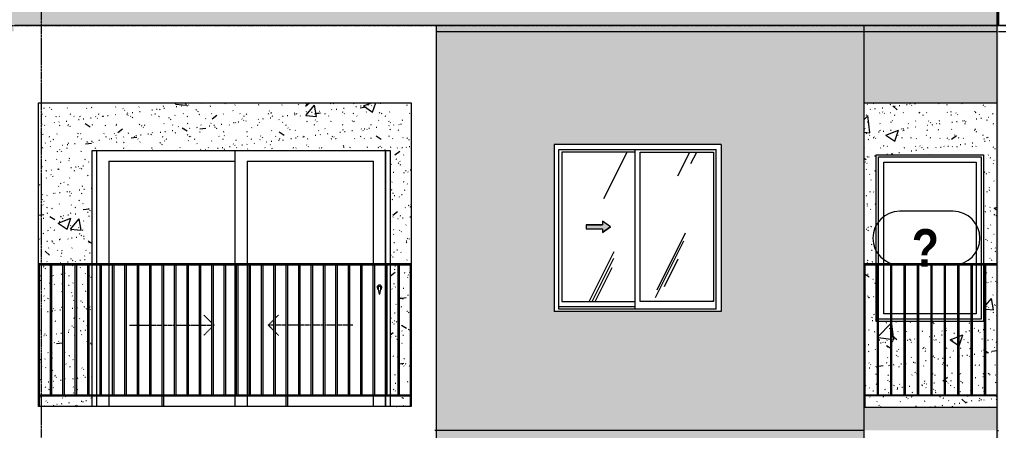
# Model space of a CAD drawing. Header units: millimetres. Extents: x 3451 to 201731, y -8641 to 35300.
# Drawn here: x 61552 to 69762, y 26000 to 29450 of the extents above; entities that cross this region are included whole.
import ezdxf

# ---------------------------------------------------------------- set-up
doc = ezdxf.new("R2010")
doc.units = ezdxf.units.MM
for name, pattern in [('1 NÉT CALL OUT', [6, 3, -3]), ('Centre', [31.75, 6.35, -4.7625, 15.875, -4.7625]), ('Dash', [6, 3, -3]), ('Grid Line', [22.225, 12.7, -3.175, 3.175, -3.175])]:
    doc.linetypes.add(name, pattern=pattern)
for name, color, linetype, lineweight in [('0-1', 7, 'Continuous', 5), ('A-DETL-GENF', 92, 'Continuous', 9), ('A-DETL-GENF-2', 92, '1 NÉT CALL OUT', 9), ('A-DOOR', 31, 'Continuous', 9), ('A-DOOR-FRAM', 31, 'Continuous', 9), ('A-DOOR-HDLN', 31, 'Dash', 18), ('A-FLOR-HRAL', 11, 'Continuous', 9), ('A-FLOR-HRAL-1', 253, 'Continuous', 9), ('A-FLOR-LEVL-2', 51, 'Centre', 9), ('A-GLAZ', 151, 'Continuous', 9), ('A-GLAZ-1', 7, 'Continuous', 9), ('A-GLAZ-3', 7, '1 NÉT CALL OUT', 9), ('A-GLAZ-IDEN', 152, 'Continuous', 9), ('A-WALL', 113, 'Continuous', 9), ('A-WALL-PATT-2', 9, 'Continuous', 9), ('A-WALL-PATT-3', 111, 'Continuous', 5), ('A-WALL-PATT-4', 111, 'Continuous', 9), ('I-WALL', 2, 'Continuous', 9), ('I-WALL-1', 7, 'Continuous', 9), ('S-COLS-1', 7, 'Continuous', 9), ('S-GRID-1', 1, 'Grid Line', 9)]:
    doc.layers.add(name, color=color, linetype=linetype, lineweight=lineweight)
doc.styles.add('Arial_B_2', font='arialbd.ttf', dxfattribs={"width": 0.85, "height": 315})
pattern_1 = [(50, (49422.4, 14125), (1093.104, -95.634), [114.3, -1257.3]), (355, (49422.4, 14125), (-211.457, 1146.34), [91.44, -1005.84]), (100.451, (49513.5, 14117), (881.656, 1050.7), [97.14, -1068.54]), (46.184, (49422.4, 14429.8), (1626.475, -252.26), [171.45, -1885.95]), (96.636, (49558, 14408.8), (1424.42, 1484.57), [145.71, -1602.81]), (351.184, (49422.4, 14429.8), (1424.43, 1484.55), [137.16, -1508.76]), (21, (49574.8, 14353.6), (909.686, -613.59), [114.3, -1257.3]), (326, (49574.8, 14353.6), (370.81, 1105.13), [91.44, -1005.84]), (71.451, (49650.6, 14302.5), (1280.503, 491.53), [97.14, -1068.54]), (37.5, (49422.43, 14125), (18.5313, 507.33), [50.292, -943.356, 50.292, -970.788, -1009.65]), (37.5, (49422.43, 14125), (18.5313, 507.33), [-2014.728, 50.292, -959.358]), (7.5, (49422.43, 14125), (400.918, 601.084), [50.292, -531.876, 50.292, -920.496, -384.81]), (7.5, (49422.43, 14125), (400.918, 601.084), [-1552.956, 50.292, -334.518]), (327.5, (49082.58, 14125), (813.545, -34.374), [50.292, -330.708, 50.292, -1138.428, -1577.34]), (327.5, (49082.58, 14125), (813.545, -34.374), [-1569.72, 50.292, -1527.048]), (317.5, (48930.2, 14125), (888.775, 152.56), [50.292, -445.008, 50.292, -739.14, -1120.14]), (317.5, (48930.2, 14125), (888.775, 152.56), [-1284.73, 50.29, -1069.85])]
pattern_2 = [(37.5, (49422.43, 14125), (-4.79953, 146.8239), [5.029, -110.795, 5.029, -124.511, -123.825]), (37.5, (49422.43, 14125), (-4.79953, 146.8239), [-245.364, 5.029, -118.796]), (7.5, (49422.43, 14125), (134.8574, 215.0472), [5.029, -57.455, 5.029, -99.365, -40.005]), (7.5, (49422.43, 14125), (134.8574, 215.0472), [-166.878, 5.029, -34.976]), (327.5, (49328.7, 14125), (237.29776, 0.4316), [5.029, -33.071, 5.029, -132.131, -179.07]), (327.5, (49328.7, 14125), (237.29776, 0.4316), [-175.26, 5.029, -174.041]), (317.5, (49328.7, 14125), (229.067, 66.8792), [5.029, -14.021, 5.029, -84.887, -102.87]), (317.5, (49328.7, 14125), (229.067, 66.8792), [-108.966, 5.029, -97.841])]
pattern_3 = [(63.435, (51212.7, 14229.33), (-0.001, 1524), [532.46, -2875.3]), (63.435, (49688.7, 14229.33), (-0.001, 1524.001), [532.46, -2875.3]), (63.435, (51942.24, 14523.8), (-0.001, 1524), [532.46, -2875.3]), (63.435, (50418.24, 14523.8), (-0.001, 1524.001), [532.46, -2875.3]), (63.435, (51831.8, 14419.83), (-0.001, 1524), [532.46, -2875.3]), (63.435, (50307.8, 14419.83), (-0.001, 1524.001), [532.46, -2875.3]), (63.435, (51719.26, 15015.1), (-0.001, 1524), [258.8, -3148.965]), (63.435, (50195.26, 15015.1), (-0.001, 1524.001), [258.8, -3148.965]), (63.435, (51645.65, 14922.95), (-0.001, 1524), [532.46, -2875.3]), (63.435, (50121.65, 14922.95), (-0.001, 1524.001), [532.46, -2875.3]), (63.435, (51658.64, 14989.1), (-0.001, 1524), [532.46, -2875.3]), (63.435, (50134.64, 14989.1), (-0.001, 1524.001), [532.46, -2875.3]), (63.435, (51043.8, 14698.94), (-0.001, 1524), [532.46, -2875.3]), (63.435, (49519.8, 14698.94), (-0.001, 1524.001), [532.46, -2875.3]), (63.435, (51056.8, 14776.9), (-0.001, 1524), [532.46, -2875.3]), (63.435, (49532.8, 14776.9), (-0.001, 1524.001), [532.46, -2875.3]), (63.435, (51060.3, 14833.1), (-0.001, 1524), [532.46, -2875.3]), (63.435, (49536.3, 14833.1), (-0.001, 1524.001), [532.46, -2875.3])]

# ---------------------------------------------------------------- blocks, each defined once
blk = doc.blocks.new('NCV_TKTC_KET CAU_rvt-1-TKCS_MẶT CẮT C')
at = {"layer": 'S-COLS-1'}
blk.add_line((69761.8, 29400), (69761.8, 33200), dxfattribs=at)
blk = doc.blocks.new('M_Fixed - 900 x 1400-901191-TKCS_MẶT CẮT C')
at = {"layer": 'A-GLAZ-1'}
for p, q in [((68756, 7896), (69618, 7896)), ((68756, 7000), (68756, 7896)), ((69618, 7896), (69618, 7000)), ((68800, 7852), (69574, 7852)), ((68800, 7000), (68800, 7852)), ((69574, 7852), (69574, 7000)), ((68800, 6578), (68800, 6990)), ((69574, 6990), (69574, 6578)), ((69618, 6990), (69618, 6534)), ((68859, 6578), (68800, 6578)), ((68971.5, 6578), (68869, 6578)), ((69084, 6578), (68981.5, 6578)), ((69196.5, 6578), (69094, 6578)), ((69309, 6578), (69206.5, 6578)), ((69421.5, 6578), (69319, 6578)), ((69534, 6578), (69431.5, 6578)), ((69574, 6578), (69544, 6578)), ((68859, 6534), (68756.5, 6534)), ((68971.5, 6534), (68869, 6534)), ((69084, 6534), (68981.5, 6534)), ((69196.5, 6534), (69094, 6534)), ((69309, 6534), (69206.5, 6534)), ((69421.5, 6534), (69319, 6534)), ((69534, 6534), (69431.5, 6534)), ((69618, 6534), (69544, 6534))]:
    blk.add_line(p, q, dxfattribs=at)
blk = doc.blocks.new('Railing - 10mm-901206-TKCS_MẶT CẮT C')
at = {"layer": 'A-FLOR-HRAL-1'}
for p, q in [((68746.5, 5900), (68746.5, 6990)), ((68756.5, 5900), (68756.5, 6990))]:
    blk.add_line(p, q, dxfattribs=at)
blk = doc.blocks.new('Railing - 50 x 10mm-901205-TKCS_MẶT CẮT C')
at = {"layer": 'A-FLOR-HRAL-1'}
for p in [(68634.9, 6990), (68644, 5794)]:
    blk.add_line(p, (68644, 6990), dxfattribs=at)
blk = doc.blocks.new('Railing - Railing-V158-TKCS_MẶT CẮT C')
at = {"layer": 'A-FLOR-HRAL-1'}
for p, q in [((68639, 22890), (68639, 22900)), ((68639, 22900), (69751.9, 22900)), ((69751.9, 22890), (68639, 22890))]:
    blk.add_line(p, q, dxfattribs=at)
for name, p in [('Railing - 50 x 10mm-901205-TKCS_MẶT CẮT C', (0, 17000)), ('Railing - 10mm-901206-TKCS_MẶT CẮT C', (0, 17000)), ('Railing - 10mm-901206-TKCS_MẶT CẮT C', (112.5, 17000)), ('Railing - 10mm-901206-TKCS_MẶT CẮT C', (225, 17000)), ('Railing - 10mm-901206-TKCS_MẶT CẮT C', (337.5, 17000)), ('Railing - 10mm-901206-TKCS_MẶT CẮT C', (450, 17000)), ('Railing - 10mm-901206-TKCS_MẶT CẮT C', (562.5, 17000)), ('Railing - 10mm-901206-TKCS_MẶT CẮT C', (675, 17000)), ('Railing - 10mm-901206-TKCS_MẶT CẮT C', (787.5, 17000)), ('Railing - 10mm-901206-TKCS_MẶT CẮT C', (900, 17000))]:
    blk.add_blockref(name, p)
blk = doc.blocks.new('Top Rail Type - Top Rail_Internal_-V159-TKCS_MẶT CẮT C')
at = {"layer": 'A-FLOR-HRAL-1'}
for p, q in [((68639, 23990), (68639, 24000)), ((69751.9, 24000), (68639, 24000)), ((68639, 23990), (69751.9, 23990))]:
    blk.add_line(p, q, dxfattribs=at)
blk = doc.blocks.new('NCV_TKTC_TANG 6 - 8_rvt-2-TKCS_MẶT CẮT C')
at = {"layer": 'A-WALL-PATT-2'}
h = blk.add_hatch(dxfattribs=at)
h.set_pattern_fill('FP_4', color=256, style=0, pattern_type=2)
h.set_pattern_definition(pattern_1)
h.paths.add_polyline_path([(61716.9, 26200), (62160.3, 26200), (62160.3, 26290), (61716.9, 26290), (61716.9, 26205)])
h.paths.add_polyline_path([(64816.1, 26200), (64830.3, 26200), (64830.3, 26290), (64660.3, 26290), (64660.3, 26200)])
h.paths.add_polyline_path([(61950.6, 26300), (62019.3, 26300), (62019.3, 27390), (61925.2, 27390), (61925.2, 26300)])
h.paths.add_polyline_path([(61811, 26300), (61811, 27390), (61716.9, 27390), (61716.9, 26300), (61760.7, 26300)])
h.paths.add_polyline_path([(61821, 26300), (61915.2, 26300), (61915.2, 27390), (61821, 27390), (61821, 26609.7)])
h.paths.add_polyline_path([(64830.3, 26300), (64830.3, 27390), (64736.2, 27390), (64736.2, 26300), (64817.7, 26300)])
h.paths.add_polyline_path([(62160.3, 26300), (62160.3, 27390), (62133.4, 27390), (62133.4, 26300)])
h.paths.add_polyline_path([(64726.2, 26300), (64726.2, 27390), (64660.3, 27390), (64660.3, 26300)])
h.paths.add_polyline_path([(62123.4, 26300), (62123.4, 27390), (62029.3, 27390), (62029.3, 26300)])
h.paths.add_polyline_path([(64733.3, 27400), (64835.3, 27400), (64835.3, 28750), (61711.9, 28750), (61711.9, 27400), (62160.3, 27400), (62160.3, 28350), (64660.3, 28350), (64660.3, 27400), (64729.1, 27400)])
h = blk.add_hatch(dxfattribs=at)
h.set_pattern_fill('FP_5', color=256, style=0, pattern_type=2)
h.set_pattern_definition(pattern_2)
h.paths.add_polyline_path([(61716.9, 26200), (62160.3, 26200), (62160.3, 26290), (61716.9, 26290), (61716.9, 26205)])
h.paths.add_polyline_path([(64816.1, 26200), (64830.3, 26200), (64830.3, 26290), (64660.3, 26290), (64660.3, 26200)])
h.paths.add_polyline_path([(61950.6, 26300), (62019.3, 26300), (62019.3, 27390), (61925.2, 27390), (61925.2, 26300)])
h.paths.add_polyline_path([(61811, 26300), (61811, 27390), (61716.9, 27390), (61716.9, 26300), (61760.7, 26300)])
h.paths.add_polyline_path([(61821, 26300), (61915.2, 26300), (61915.2, 27390), (61821, 27390), (61821, 26609.7)])
h.paths.add_polyline_path([(64830.3, 26300), (64830.3, 27390), (64736.2, 27390), (64736.2, 26300), (64817.7, 26300)])
h.paths.add_polyline_path([(62160.3, 26300), (62160.3, 27390), (62133.4, 27390), (62133.4, 26300)])
h.paths.add_polyline_path([(64726.2, 26300), (64726.2, 27390), (64660.3, 27390), (64660.3, 26300)])
h.paths.add_polyline_path([(62123.4, 26300), (62123.4, 27390), (62029.3, 27390), (62029.3, 26300)])
h.paths.add_polyline_path([(64733.3, 27400), (64835.3, 27400), (64835.3, 28750), (61711.9, 28750), (61711.9, 27400), (62160.3, 27400), (62160.3, 28350), (64660.3, 28350), (64660.3, 27400), (64729.1, 27400)])
h = blk.add_hatch(dxfattribs=at)
h.set_pattern_fill('FP_4', color=256, style=0, pattern_type=2)
h.set_pattern_definition(pattern_1)
h.paths.add_polyline_path([(69751.9, 26194), (69751.9, 26290), (68644, 26290), (68644, 26194), (69551.4, 26194)])
h.paths.add_polyline_path([(68981.5, 26300), (69084, 26300), (69084, 26915), (68981.5, 26915), (68981.5, 26698.5)])
h.paths.add_polyline_path([(68869, 26300), (68971.5, 26300), (68971.5, 26915), (68869, 26915), (68869, 26798.1)])
h.paths.add_polyline_path([(68859, 26300), (68859, 26915), (68756.5, 26915), (68756.5, 26300)])
h.paths.add_polyline_path([(69094, 26300), (69196.5, 26300), (69196.5, 26915), (69094, 26915), (69094, 26598.9)])
h.paths.add_polyline_path([(69206.5, 26300), (69309, 26300), (69309, 26915), (69206.5, 26915), (69206.5, 26499.3)])
h.paths.add_polyline_path([(69319, 26300), (69421.5, 26300), (69421.5, 26915), (69319, 26915), (69319, 26399.7)])
h.paths.add_polyline_path([(69431.5, 26300), (69534, 26300), (69534, 26915), (69431.5, 26915), (69431.5, 26300.1)])
h.paths.add_polyline_path([(68746.5, 26300), (68746.5, 26915), (68737, 26915), (68737, 27390), (68644, 27390), (68644, 26300)])
h.paths.add_polyline_path([(69751.9, 26300), (69751.9, 27390), (69656.5, 27390), (69656.5, 26300)])
h.paths.add_polyline_path([(69646.5, 26300), (69646.5, 27390), (69637, 27390), (69637, 26915), (69544, 26915), (69544, 26300)])
h.paths.add_polyline_path([(68634.9, 27390), (68639, 27390), (68639, 27400), (68737, 27400), (68737, 28315), (69637, 28315), (69637, 27400), (69751.9, 27400), (69751.9, 28750), (68634.9, 28750), (68634.9, 28400)])
h = blk.add_hatch(dxfattribs=at)
h.set_pattern_fill('FP_5', color=256, style=0, pattern_type=2)
h.set_pattern_definition(pattern_2)
h.paths.add_polyline_path([(69751.9, 26194), (69751.9, 26290), (68644, 26290), (68644, 26194), (69551.4, 26194)])
h.paths.add_polyline_path([(68981.5, 26300), (69084, 26300), (69084, 26915), (68981.5, 26915), (68981.5, 26698.5)])
h.paths.add_polyline_path([(68869, 26300), (68971.5, 26300), (68971.5, 26915), (68869, 26915), (68869, 26798.1)])
h.paths.add_polyline_path([(68859, 26300), (68859, 26915), (68756.5, 26915), (68756.5, 26300)])
h.paths.add_polyline_path([(69094, 26300), (69196.5, 26300), (69196.5, 26915), (69094, 26915), (69094, 26598.9)])
h.paths.add_polyline_path([(69206.5, 26300), (69309, 26300), (69309, 26915), (69206.5, 26915), (69206.5, 26499.3)])
h.paths.add_polyline_path([(69319, 26300), (69421.5, 26300), (69421.5, 26915), (69319, 26915), (69319, 26399.7)])
h.paths.add_polyline_path([(69431.5, 26300), (69534, 26300), (69534, 26915), (69431.5, 26915), (69431.5, 26300.1)])
h.paths.add_polyline_path([(68746.5, 26300), (68746.5, 26915), (68737, 26915), (68737, 27390), (68644, 27390), (68644, 26300)])
h.paths.add_polyline_path([(69751.9, 26300), (69751.9, 27390), (69656.5, 27390), (69656.5, 26300)])
h.paths.add_polyline_path([(69646.5, 26300), (69646.5, 27390), (69637, 27390), (69637, 26915), (69544, 26915), (69544, 26300)])
h.paths.add_polyline_path([(68634.9, 27390), (68639, 27390), (68639, 27400), (68737, 27400), (68737, 28315), (69637, 28315), (69637, 27400), (69751.9, 27400), (69751.9, 28750), (68634.9, 28750), (68634.9, 28400)])
at = {"layer": 'I-WALL-1'}
for p, q in [((62160.3, 27400), (62160.3, 28350)), ((62160.3, 28350), (64660.3, 28350)), ((64660.3, 28350), (64660.3, 27400)), ((68737, 27400), (68737, 28315)), ((68737, 28315), (69637, 28315)), ((69637, 28315), (69637, 27400)), ((62160.3, 26300), (62160.3, 27390)), ((64660.3, 27390), (64660.3, 26300)), ((68737, 26915), (68737, 27390)), ((69637, 27390), (69637, 26915)), ((68746.5, 26915), (68737, 26915)), ((68859, 26915), (68756.5, 26915)), ((68971.5, 26915), (68869, 26915)), ((69084, 26915), (68981.5, 26915)), ((69196.5, 26915), (69094, 26915)), ((69309, 26915), (69206.5, 26915)), ((69421.5, 26915), (69319, 26915)), ((69534, 26915), (69431.5, 26915)), ((69637, 26915), (69544, 26915)), ((62160.3, 26200), (62160.3, 26290)), ((64660.3, 26290), (64660.3, 26200))]:
    blk.add_line(p, q, dxfattribs=at)
at = {"layer": 'A-FLOR-HRAL'}
for name in ['Railing - Railing-V158-TKCS_MẶT CẮT C', 'Top Rail Type - Top Rail_Internal_-V159-TKCS_MẶT CẮT C']:
    blk.add_blockref(name, (0, 3400), dxfattribs=at)
at = {"layer": 'A-GLAZ'}
blk.add_blockref('M_Fixed - 900 x 1400-901191-TKCS_MẶT CẮT C', (0, 20400), dxfattribs=at)
blk = doc.blocks.new('1_FAMILY RVT - W01-WxH 1400x1400xmm-V239-TKCS_MẶT CẮT C')
at = {"layer": 'A-DETL-GENF-2'}
blk.add_hatch(color=256, dxfattribs=at).paths.add_polyline_path([(66439.8, 27662.1), (66507.5, 27709.5), (66439.8, 27757), (66439.8, 27726.5), (66304.3, 27726.5), (66304.3, 27692.6), (66439.8, 27692.6)])
at = {"layer": 'A-GLAZ'}
h = blk.add_hatch(dxfattribs=at)
h.set_pattern_fill('FP_2', color=256, style=0, pattern_type=2)
h.set_pattern_definition(pattern_3)
h.paths.add_polyline_path([(66713.1, 27082.6), (66713.1, 28336.5), (66098.8, 28336.5), (66098.8, 27082.6), (66452.2, 27082.6)])
h.paths.add_polyline_path([(66439.8, 27662.1), (66439.8, 27692.6), (66304.3, 27692.6), (66304.3, 27726.5), (66439.8, 27726.5), (66439.8, 27757), (66507.5, 27709.5), (66452.2, 27670.7)])
h = blk.add_hatch(dxfattribs=at)
h.set_pattern_fill('FP_2', color=256, style=0, pattern_type=2)
h.set_pattern_definition(pattern_3)
h.paths.add_polyline_path([(66757.5, 27082.6), (67371.8, 27082.6), (67371.8, 28336.5), (66757.5, 28336.5), (66757.5, 27334.1)])
at = {"layer": 'A-DETL-GENF'}
for p, q in [((66439.8, 27757), (66439.8, 27726.5)), ((66507.5, 27709.5), (66439.8, 27757)), ((66507.5, 27709.5), (66439.8, 27757)), ((66439.8, 27757), (66439.8, 27726.5)), ((66304.3, 27726.5), (66304.3, 27692.6)), ((66304.3, 27726.5), (66439.8, 27726.5)), ((66439.8, 27726.5), (66304.3, 27726.5)), ((66304.3, 27726.5), (66304.3, 27692.6)), ((66304.3, 27692.6), (66439.8, 27692.6)), ((66304.3, 27692.6), (66439.8, 27692.6)), ((66507.5, 27709.5), (66439.8, 27662.1)), ((66439.8, 27662.1), (66507.5, 27709.5)), ((66439.8, 27692.6), (66439.8, 27662.1)), ((66439.8, 27692.6), (66439.8, 27662.1))]:
    blk.add_line(p, q, dxfattribs=at)
at = {"layer": 'A-GLAZ'}
for p, q in [((67435.3, 28400), (66035.3, 28400)), ((66035.3, 28400), (66035.3, 27000)), ((66076.2, 28359.1), (67394.4, 28359.1)), ((66076.2, 27019), (66076.2, 28359.1)), ((66098.8, 28336.5), (66098.8, 27082.6)), ((66713.1, 28336.5), (66098.8, 28336.5)), ((66713.1, 28359.1), (66713.1, 27019)), ((66757.5, 27082.6), (66757.5, 28336.5)), ((66757.5, 28336.5), (67371.8, 28336.5)), ((67371.8, 28336.5), (67371.8, 27082.6)), ((67394.4, 27019), (67394.4, 28359.1)), ((67435.3, 28400), (67435.3, 27000)), ((66713.1, 27038.1), (66076.2, 27038.1)), ((66713.1, 27038.1), (66076.2, 27038.1)), ((67394.4, 27019), (66076.2, 27019)), ((66098.8, 27082.6), (66713.1, 27082.6)), ((67371.8, 27082.6), (66757.5, 27082.6)), ((67435.3, 27000), (66035.3, 27000))]:
    blk.add_line(p, q, dxfattribs=at)
blk = doc.blocks.new('DEG_02-DEG_03 - DEG_02-2500x2400mm-CỬA ĐI 02 CÁNH TRƯỢT-625766-TKCS_MẶT CẮT C')
at = {"layer": 'A-DOOR'}
for p, q in [((55160.3, 10400), (55160.3, 11350)), ((56420.3, 11350), (56420.3, 10400)), ((54100.3, 11260), (54100.3, 10400)), ((54100.3, 11260), (55160.3, 11260)), ((55260.3, 11260), (55260.3, 10400)), ((55260.3, 11260), (56320.3, 11260)), ((56320.3, 10400), (56320.3, 11260)), ((54100.3, 10390), (54100.3, 9300)), ((55160.3, 9300), (55160.3, 10390)), ((55260.3, 10390), (55260.3, 9300)), ((56420.3, 10390), (56420.3, 9300)), ((54100.3, 9290), (54100.3, 9200)), ((55160.3, 9200), (55160.3, 9290)), ((55260.3, 9290), (55260.3, 9200)), ((56320.3, 9200), (56320.3, 9290)), ((56420.3, 9290), (56420.3, 9200))]:
    blk.add_line(p, q, dxfattribs=at)
at = {"layer": 'A-DOOR', "flags": 128}
blk.add_lwpolyline([(56371.8, 10208.7), (56371.8, 10208.7), (56371.8, 10208.7), (56371.8, 10208.7), (56371.8, 10208.7), (56371.8, 10208.7), (56371.8, 10208.7), (56371.7, 10208.7), (56371.7, 10208.7), (56371.7, 10208.7), (56371.7, 10208.7), (56371.6, 10208.7), (56371.6, 10208.7), (56371.6, 10208.7), (56371.5, 10208.7), (56371.5, 10208.7), (56371.5, 10208.7), (56371.4, 10208.7), (56371.4, 10208.7), (56371.4, 10208.7), (56371.3, 10208.7), (56371.3, 10208.7), (56371.2, 10208.7), (56371.2, 10208.7), (56371.1, 10208.7), (56371.1, 10208.7), (56371, 10208.7), (56371, 10208.7), (56370.9, 10208.7), (56370.9, 10208.7), (56370.8, 10208.7), (56370.7, 10208.7), (56370.7, 10208.7), (56370.6, 10208.7), (56370.6, 10208.7), (56370.5, 10208.7), (56370.4, 10208.7), (56370.4, 10208.7), (56370.3, 10208.7), (56370.3, 10208.7), (56370.2, 10208.7), (56370.1, 10208.7), (56370.1, 10208.7), (56370, 10208.7), (56370, 10208.7), (56369.9, 10208.7), (56369.9, 10208.7), (56369.8, 10208.7), (56369.7, 10208.7), (56369.7, 10208.7), (56369.6, 10208.7), (56369.6, 10208.7), (56369.5, 10208.7), (56369.5, 10208.7), (56369.4, 10208.7), (56369.4, 10208.7), (56369.3, 10208.7), (56369.3, 10208.7), (56369.2, 10208.7), (56369.2, 10208.7), (56369.2, 10208.7), (56369.1, 10208.7), (56369.1, 10208.7), (56369.1, 10208.7), (56369, 10208.7), (56369, 10208.7), (56369, 10208.7), (56368.9, 10208.7), (56368.9, 10208.7), (56368.9, 10208.7), (56368.9, 10208.7), (56368.9, 10208.7), (56368.8, 10208.7), (56368.8, 10208.7), (56368.8, 10208.7), (56368.8, 10208.7), (56368.8, 10208.7)], dxfattribs=at)
at = {"layer": 'A-DOOR'}
for centre, radius, start, end in [((56370.3, 10200), 20, 0, 180), ((56370.3, 10200), 20, 180, 240), ((56368.8, 10199.2), 9.45, 90, 180), ((56524.1, 10199.2), 164.8, 180, 199.13397), ((56371.8, 10199.2), 9.45, 0, 90), ((56216.5, 10199.2), 164.8, 340.86603, 0), ((56370.3, 10200), 20, 300, 0), ((56370.7, 10146), 2.34, 199.13397, 261.03098), ((56369.9, 10146), 2.34, 278.96902, 340.86603)]:
    blk.add_arc(centre, radius, start, end, dxfattribs=at)
at = {"layer": 'A-DOOR-FRAM'}
for p, q in [((54000.3, 10400), (54000.3, 11350)), ((56420.3, 10400), (56420.3, 11350)), ((54000.3, 9300), (54000.3, 10390)), ((56420.3, 9300), (56420.3, 10390)), ((54000.3, 9200), (54000.3, 9290)), ((56420.3, 9200), (56420.3, 9290))]:
    blk.add_line(p, q, dxfattribs=at)
at = {"layer": 'A-DOOR-HDLN'}
for p, q in [((54964.5, 9902.8), (54898.2, 9969.1)), ((55495.1, 9941.7), (55522.4, 9969.1)), ((54273.1, 9884.2), (54339.8, 9884.2)), ((54349.8, 9884.2), (54443.9, 9884.2)), ((54453.9, 9884.2), (54548.1, 9884.2)), ((54558.1, 9884.2), (54652.2, 9884.2)), ((54662.2, 9884.2), (54756.3, 9884.2)), ((54766.3, 9884.2), (54860.4, 9884.2)), ((54870.4, 9884.2), (54964.5, 9884.2)), ((54964.5, 9865.7), (54898.2, 9799.4)), ((54983.1, 9884.2), (54974.5, 9892.8)), ((54983.1, 9884.2), (54974.5, 9875.7)), ((54974.5, 9884.2), (54983.1, 9884.2)), ((55437.6, 9884.2), (55485.1, 9931.7)), ((55437.6, 9884.2), (55485.1, 9836.7)), ((55485.1, 9884.2), (55437.6, 9884.2)), ((55589.2, 9884.2), (55495.1, 9884.2)), ((55693.3, 9884.2), (55599.2, 9884.2)), ((55797.4, 9884.2), (55703.3, 9884.2)), ((55901.5, 9884.2), (55807.4, 9884.2)), ((56005.6, 9884.2), (55911.5, 9884.2)), ((56109.7, 9884.2), (56015.6, 9884.2)), ((56147.6, 9884.2), (56119.7, 9884.2)), ((55495.1, 9826.7), (55522.4, 9799.4))]:
    blk.add_line(p, q, dxfattribs=at)
blk = doc.blocks.new('Railing - 10mm-1251313-TKCS_MẶT CẮT C')
at = {"layer": 'A-FLOR-HRAL'}
for p, q in [((61811, 5900), (61811, 6990)), ((61821, 6990), (61821, 5900))]:
    blk.add_line(p, q, dxfattribs=at)
blk = doc.blocks.new('Railing - 50 x 10mm-1251315-TKCS_MẶT CẮT C')
at = {"layer": 'A-FLOR-HRAL'}
for p, q in [((62758.1, 6990), (62748.1, 6990)), ((62748.1, 5800), (62748.1, 6990)), ((62758.1, 6990), (62758.1, 5800))]:
    blk.add_line(p, q, dxfattribs=at)
blk = doc.blocks.new('Railing - 50 x 10mm-1251311-TKCS_MẶT CẮT C')
at = {"layer": 'A-FLOR-HRAL'}
for q in [(61711.9, 6990), (61716.9, 5800)]:
    blk.add_line((61716.9, 6990), q, dxfattribs=at)
blk = doc.blocks.new('Railing - 50 x 10mm-V216-TKCS_MẶT CẮT C')
at = {"layer": 'A-FLOR-HRAL'}
for p in [(64835.3, 20590), (64830.3, 19399.7)]:
    blk.add_line(p, (64830.3, 20590), dxfattribs=at)
blk = doc.blocks.new('Railing - Railing-3828163-TKCS_MẶT CẮT C')
at = {"layer": 'A-FLOR-HRAL'}
for p, q in [((61711.9, 26300), (64835.3, 26300)), ((61711.9, 26290), (64835.3, 26290))]:
    blk.add_line(p, q, dxfattribs=at)
for name, p in [('Railing - 50 x 10mm-1251311-TKCS_MẶT CẮT C', (0, 20400)), ('Railing - 10mm-1251313-TKCS_MẶT CẮT C', (0, 20400)), ('Railing - 10mm-1251313-TKCS_MẶT CẮT C', (104.1, 20400)), ('Railing - 10mm-1251313-TKCS_MẶT CẮT C', (208.2, 20400)), ('Railing - 10mm-1251313-TKCS_MẶT CẮT C', (312.3, 20400)), ('Railing - 10mm-1251313-TKCS_MẶT CẮT C', (416.4, 20400)), ('Railing - 10mm-1251313-TKCS_MẶT CẮT C', (520.6, 20400)), ('Railing - 10mm-1251313-TKCS_MẶT CẮT C', (624.7, 20400)), ('Railing - 10mm-1251313-TKCS_MẶT CẮT C', (728.8, 20400)), ('Railing - 10mm-1251313-TKCS_MẶT CẮT C', (832.9, 20400)), ('Railing - 50 x 10mm-1251315-TKCS_MẶT CẮT C', (0, 20400)), ('Railing - 10mm-1251313-TKCS_MẶT CẮT C', (1041.1, 20400)), ('Railing - 10mm-1251313-TKCS_MẶT CẮT C', (1145.2, 20400)), ('Railing - 10mm-1251313-TKCS_MẶT CẮT C', (1249.3, 20400)), ('Railing - 10mm-1251313-TKCS_MẶT CẮT C', (1353.5, 20400)), ('Railing - 10mm-1251313-TKCS_MẶT CẮT C', (1457.6, 20400)), ('Railing - 10mm-1251313-TKCS_MẶT CẮT C', (1561.7, 20400)), ('Railing - 10mm-1251313-TKCS_MẶT CẮT C', (1665.8, 20400)), ('Railing - 10mm-1251313-TKCS_MẶT CẮT C', (1769.9, 20400)), ('Railing - 10mm-1251313-TKCS_MẶT CẮT C', (1874, 20400)), ('Railing - 50 x 10mm-1251315-TKCS_MẶT CẮT C', (1041.1, 20400)), ('Railing - 10mm-1251313-TKCS_MẶT CẮT C', (2082.2, 20400)), ('Railing - 10mm-1251313-TKCS_MẶT CẮT C', (2186.4, 20400)), ('Railing - 10mm-1251313-TKCS_MẶT CẮT C', (2290.5, 20400)), ('Railing - 10mm-1251313-TKCS_MẶT CẮT C', (2394.6, 20400)), ('Railing - 10mm-1251313-TKCS_MẶT CẮT C', (2498.7, 20400)), ('Railing - 10mm-1251313-TKCS_MẶT CẮT C', (2602.8, 20400)), ('Railing - 10mm-1251313-TKCS_MẶT CẮT C', (2706.9, 20400)), ('Railing - 10mm-1251313-TKCS_MẶT CẮT C', (2811, 20400)), ('Railing - 10mm-1251313-TKCS_MẶT CẮT C', (2915.1, 20400)), ('Railing - 50 x 10mm-V216-TKCS_MẶT CẮT C', (0, 6800))]:
    blk.add_blockref(name, p)
blk = doc.blocks.new('Top Rail Type - Top Rail_Internal_-3828164-TKCS_MẶT CẮT C')
at = {"layer": 'A-FLOR-HRAL'}
for p, q in [((64835.3, 27400), (61711.9, 27400)), ((61711.9, 27390), (64835.3, 27390))]:
    blk.add_line(p, q, dxfattribs=at)
blk = doc.blocks.new('SSA-WINDOW TAG - 10-2062020-TKCS_MẶT CẮT C')
at = {"layer": 'A-GLAZ-IDEN'}
for p, q in [((47626.5, 10839.4), (47178.9, 10839.4)), ((47178.9, 10389.4), (47626.5, 10389.4))]:
    blk.add_line(p, q, dxfattribs=at)
for centre, start, end in [((47178.9, 10614.4), 90, 270), ((47626.5, 10614.4), 270, 90)]:
    blk.add_arc(centre, 225, start, end, dxfattribs=at)

msp = doc.modelspace()

# ---------------------------------------------------------------- hatches: boundary and pattern name
at = {"layer": 'A-WALL-PATT-3'}
for points in [[(65045.3, 29350), (69751.9, 29350), (69751.9, 30750), (53351.9, 30750), (53351.9, 29400), (56845.3, 29400), (56845.3, 29350), (61501.9, 29350), (61501.9, 29400), (65045.3, 29400)], [(69751.9, 26000), (69761.9, 26000), (69761.9, 29400), (69751.9, 29400), (69751.9, 26135)], [(69761.9, 22600), (69761.9, 26000), (69751.9, 26000), (69751.9, 22600)]]:
    msp.add_hatch(color=256, dxfattribs=at).paths.add_polyline_path(points)
at = {"layer": 'A-WALL-PATT-4'}
h = msp.add_hatch(color=256, dxfattribs=at)
h.paths.add_polyline_path([(65045.3, 26000), (68634.9, 26000), (68634.9, 29400), (65045.3, 29400), (65045.3, 26135)])
h.paths.add_polyline_path([(66076.2, 27000), (66035.3, 27000), (66035.3, 28400), (67435.3, 28400), (67435.3, 27000), (66452.2, 27000)])
for points in [[(69751.9, 28750), (69751.9, 29400), (68634.9, 29400), (68634.9, 28750), (69024.5, 28750)], [(69751.9, 26000), (69751.9, 26194), (68634.9, 26194), (68634.9, 26000), (69024.5, 26000)]]:
    msp.add_hatch(color=256, dxfattribs=at).paths.add_polyline_path(points)
h = msp.add_hatch(color=256, dxfattribs=at)
h.paths.add_polyline_path([(65045.3, 22600), (68634.9, 22600), (68634.9, 26000), (65045.3, 26000), (65045.3, 23737)])
h.paths.add_polyline_path([(67394.4, 23600), (66035.3, 23600), (66035.3, 25000), (67435.3, 25000), (67435.3, 23600)])

# ---------------------------------------------------------------- linework, layer by layer
at = {"layer": 'A-FLOR-LEVL-2'}
msp.add_line((3450.8, 29400), (93442.9, 29400), dxfattribs=at)
at = {"layer": 'A-WALL'}
for p, q in [((65035.3, 29400), (61511.9, 29400)), ((68634.9, 29400), (65035.3, 29400)), ((65045.3, 29400), (65045.3, 5600)), ((68634.9, 22600), (68634.9, 29400)), ((69751.9, 15800), (69751.9, 29400)), ((69751.9, 29400), (69761.9, 29400)), ((73386.9, 29400), (69761.9, 29400)), ((61711.9, 26200), (61711.9, 28750)), ((61711.9, 28750), (64835.3, 28750)), ((64835.3, 28750), (64835.3, 26200)), ((64835.3, 26200), (61711.9, 26200)), ((68634.9, 26000), (65035.3, 26000)), ((69751.9, 26000), (69761.9, 26000))]:
    msp.add_line(p, q, dxfattribs=at)
at = {"layer": 'I-WALL'}
for p, q in [((69751.9, 29400), (69751.9, 30750)), ((69761.9, 30750), (69761.9, 29400)), ((69751.9, 29400), (68634.9, 29400)), ((65045.3, 29350), (69751.9, 29350)), ((69761.9, 29350), (78648.6, 29350)), ((68634.9, 28750), (69751.9, 28750)), ((69751.9, 26194), (68634.9, 26194))]:
    msp.add_line(p, q, dxfattribs=at)
at = {"layer": 'S-GRID-1'}
msp.add_line((61736.9, -1941), (61736.9, 30542.5), dxfattribs=at)

# ---------------------------------------------------------------- block references
at = {"layer": '0-1'}
for name in ['NCV_TKTC_KET CAU_rvt-1-TKCS_MẶT CẮT C', 'NCV_TKTC_TANG 6 - 8_rvt-2-TKCS_MẶT CẮT C']:
    msp.add_blockref(name, (0, 0), dxfattribs=at)
at = {"layer": 'A-DOOR'}
msp.add_blockref('DEG_02-DEG_03 - DEG_02-2500x2400mm-CỬA ĐI 02 CÁNH TRƯỢT-625766-TKCS_MẶT CẮT C', (8200, 17000), dxfattribs=at)
at = {"layer": 'A-FLOR-HRAL'}
for name in ['Top Rail Type - Top Rail_Internal_-3828164-TKCS_MẶT CẮT C', 'Railing - Railing-3828163-TKCS_MẶT CẮT C']:
    msp.add_blockref(name, (0, 0), dxfattribs=at)
at = {"layer": 'A-GLAZ-3'}
msp.add_blockref('1_FAMILY RVT - W01-WxH 1400x1400xmm-V239-TKCS_MẶT CẮT C', (0, 0), dxfattribs=at)
at = {"layer": 'A-GLAZ-IDEN'}
msp.add_blockref('SSA-WINDOW TAG - 10-2062020-TKCS_MẶT CẮT C', (21755, 17000.6), dxfattribs=at)

# ---------------------------------------------------------------- texts
at = {"layer": 'A-GLAZ-IDEN', "insert": (69149, 27533.1), "char_height": 315, "width": 235.875, "attachment_point": 5, "line_spacing_factor": 0.936439, "style": 'Arial_B_2'}
msp.add_mtext('\\pt6.3756,12.7512,19.12365,25.49925,31.87485,38.25045,44.62605,50.9985,57.3741,63.7497,70.1253,76.5009,82.8765,89.24895,95.62455,102.00015,108.37575,114.75135,121.1238,127.4994,133.875,140.2506,146.6262,152.99865,159.37425,165.74985,172.12545,178.50105,184.8735,191.2491,197.6247,204.0003;?', dxfattribs=at)

doc.saveas('drawing.dxf')
